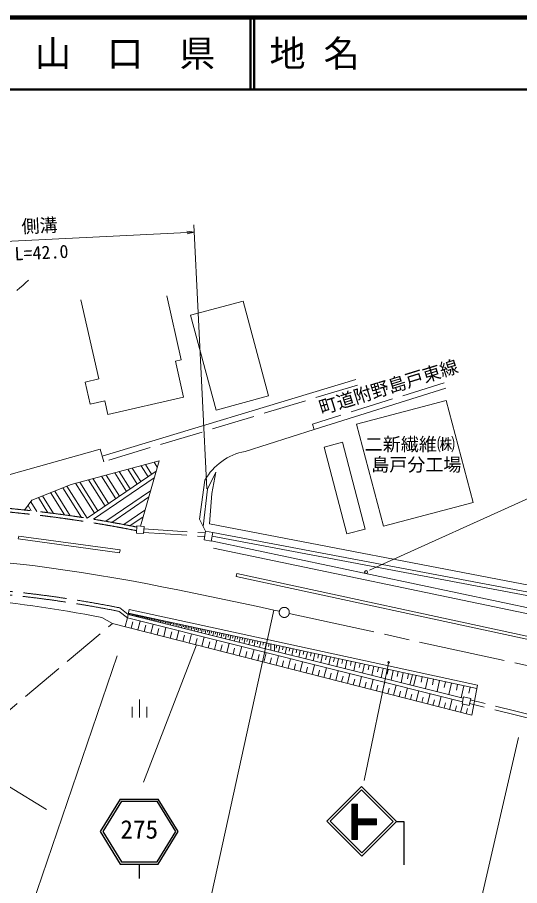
# Model space of a CAD drawing. Units: millimetres, scale not verified. Extents: x 40000 to 680000, y 20000 to 380000.
# Drawn here: x 335439 to 405040, y 259703 to 380000 of the extents above; entities that cross this region are included whole.
import ezdxf
from ezdxf.enums import TextEntityAlignment as Align

# ---------------------------------------------------------------- set-up
doc = ezdxf.new("R2010")
doc.units = ezdxf.units.MM
doc.header["$LTSCALE"] = 1000
doc.linetypes.add('CHAIN', pattern=[18.5, 12, -1.5, 3.5, -1.5])
doc.linetypes.add('DASHED', pattern=[7.5, 6, -1.5])
for name, color, linetype, lineweight in [('M-BGD', 7, 'Continuous', 13), ('M-BMK', 2, 'CHAIN', 13), ('M-STR-HTXT', 7, 'Continuous', 13), ('M-STR-STRC', 7, 'Continuous', 13), ('M-TTL', 2, 'Continuous', 140), ('M-TTL-LINE', 7, 'Continuous', 50)]:
    doc.layers.add(name, color=color, linetype=linetype, lineweight=lineweight)
doc.layers.add('M-BMK-HTXT', color=7, linetype='Continuous')
doc.layers.add('M-TTL-TXT', color=7, linetype='Continuous')
doc.styles.add('ＭＳ ゴシック', font='')
doc.styles.get('ＭＳ ゴシック').set_extended_font_data('MS Gothic')

# ---------------------------------------------------------------- blocks, each defined once
blk = doc.blocks.new('荒地')
at = {"color": 7, "linetype": 'Continuous', "lineweight": 13}
for p, q in [((0, 0), (0, 2.5)), ((-1, 1.5), (-1, 0)), ((1, 1.5), (1, 0))]:
    blk.add_line(p, q, dxfattribs=at)
blk = doc.blocks.new('open_arrow')
at = {"color": 0, "linetype": 'Continuous', "lineweight": -2}
blk.add_lwpolyline([(7.5, 1.25), (0, 0), (7.5, -1.25)], dxfattribs=at)

msp = doc.modelspace()

# ---------------------------------------------------------------- hatches: boundary and pattern name
at = {"layer": 'M-STR-STRC'}
h = msp.add_hatch(dxfattribs=at)
h.set_pattern_fill('USER', color=256, style=0, pattern_type=2)
h.set_pattern_definition([(45, (382585, 270985), (-28.28427, 28.28427), [])])
h.paths.add_polyline_path([(382585, 270985), (381785, 270985), (381785, 266099), (382585, 266099), (382585, 268142), (385196, 268142), (385196, 268942), (382585, 268942)])

# ---------------------------------------------------------------- linework, layer by layer
at = {"layer": 'M-BGD'}
for p, q in [((382334, 329822), (347190, 319210)), ((394825, 328609), (376580, 322878)), ((376580, 322878), (376341, 323642)), ((376580, 322878), (366995, 319867)), ((320274, 312719), (346925, 320158)), ((347405, 318439), (346925, 320158)), ((362366, 314018), (362928, 316985)), ((361421, 315857), (360680, 310484)), ((362046, 309807), (362366, 314018)), ((360680, 310484), (361522, 308800)), ((351995, 309550), (351927, 308553)), ((352992, 309483), (351995, 309550)), ((352925, 308485), (352992, 309483)), ((410166, 300584), (362046, 309807)), ((335621, 308133), (335567, 307737)), ((335621, 308133), (349662, 306219)), ((351927, 308553), (352925, 308485)), ((361522, 308800), (361303, 307620)), ((362505, 308618), (361522, 308800)), ((362286, 307438), (362505, 308618)), ((362414, 308126), (414938, 298238)), ((362505, 308618), (415314, 298677)), ((335567, 307737), (349608, 305822)), ((361303, 307620), (362286, 307438)), ((416825, 295954), (362295, 307482)), ((349662, 306219), (349608, 305822)), ((416662, 295171), (362607, 306439)), ((365841, 302943), (365756, 302552)), ((365756, 302552), (415064, 291918)), ((365841, 302943), (415148, 292309)), ((350930, 297940), (350681, 296789)), ((397235, 285670), (350787, 297278)), ((350824, 297451), (399087, 287002)), ((350926, 297429), (350907, 297341)), ((350930, 297940), (399179, 287494)), ((351021, 297409), (350982, 297229)), ((351118, 297388), (351099, 297296)), ((351216, 297367), (351176, 297180)), ((351317, 297345), (351296, 297250)), ((351417, 297323), (351376, 297130)), ((351521, 297301), (351500, 297203)), ((351625, 297278), (351582, 297079)), ((351732, 297255), (351710, 297154)), ((351839, 297232), (351795, 297026)), ((351949, 297208), (351927, 297103)), ((352060, 297184), (352014, 296971)), ((352174, 297159), (352150, 297051)), ((352288, 297135), (352240, 296914)), ((347146, 296857), (348629, 296035)), ((348629, 296035), (398394, 283304)), ((350374, 295589), (350681, 296789)), ((397125, 285181), (350681, 296789)), ((351229, 295370), (351455, 296254)), ((352133, 295139), (352442, 296349)), ((352406, 297109), (352381, 296997)), ((352523, 297084), (352474, 296856)), ((352644, 297057), (352619, 296942)), ((352766, 297031), (352715, 296796)), ((352891, 297004), (352865, 296884)), ((353016, 296977), (352964, 296734)), ((353145, 296949), (353118, 296825)), ((353275, 296921), (353220, 296669)), ((353408, 296892), (353380, 296764)), ((353541, 296863), (353485, 296603)), ((353678, 296834), (353650, 296701)), ((353816, 296804), (353758, 296535)), ((353958, 296773), (353928, 296637)), ((354100, 296742), (354040, 296465)), ((354246, 296711), (354215, 296570)), ((354392, 296679), (354330, 296392)), ((354543, 296646), (354511, 296501)), ((354694, 296614), (354630, 296317)), ((354850, 296580), (354817, 296429)), ((355006, 296546), (354939, 296240)), ((355166, 296511), (355132, 296356)), ((355327, 296477), (355258, 296160)), ((355492, 296441), (355458, 296280)), ((355658, 296405), (355588, 296078)), ((355829, 296368), (355793, 296202)), ((356000, 296331), (355927, 295993)), ((356177, 296293), (356139, 296121)), ((356353, 296254), (356278, 295905)), ((356535, 296215), (356497, 296038)), ((356717, 296176), (356639, 295815)), ((356905, 296135), (356865, 295952)), ((357093, 296094), (357012, 295722)), ((357286, 296052), (357245, 295863)), ((357480, 296010), (357397, 295626)), ((357680, 295967), (357638, 295772)), ((353031, 294909), (353256, 295787)), ((353929, 294679), (354241, 295899)), ((354822, 294451), (355045, 295323)), ((355715, 294223), (356029, 295452)), ((356602, 293996), (356823, 294862)), ((357488, 293769), (357806, 295008)), ((357880, 295924), (357794, 295526)), ((358086, 295879), (358042, 295677)), ((358292, 295835), (358204, 295424)), ((358505, 295789), (358460, 295580)), ((358718, 295742), (358626, 295318)), ((358937, 295695), (358890, 295480)), ((359157, 295647), (359062, 295209)), ((359383, 295598), (359335, 295376)), ((359610, 295549), (359512, 295097)), ((359843, 295499), (359793, 295269)), ((360077, 295448), (359976, 294981)), ((360318, 295396), (360266, 295159)), ((360559, 295344), (360455, 294861)), ((360807, 295290), (360754, 295045)), ((361056, 295236), (360948, 294738)), ((361312, 295181), (361258, 294928)), ((361569, 295125), (361458, 294611)), ((361834, 295068), (361777, 294807)), ((362099, 295011), (361984, 294479)), ((362371, 294952), (362313, 294682)), ((362645, 294892), (362526, 294344)), ((362926, 294831), (362866, 294553)), ((363208, 294770), (363086, 294204)), ((358370, 293543), (358590, 294404)), ((359251, 293318), (359571, 294567)), ((360127, 293094), (360346, 293949)), ((361003, 292870), (361325, 294129)), ((362743, 292424), (363068, 293693)), ((363498, 294707), (363436, 294420)), ((363789, 294644), (363663, 294060)), ((364089, 294580), (364024, 294283)), ((364389, 294515), (364258, 293911)), ((364698, 294448), (364632, 294141)), ((365008, 294381), (364873, 293757)), ((365326, 294312), (365258, 293995)), ((365646, 294243), (365507, 293599)), ((365975, 294171), (365904, 293844)), ((366305, 294100), (366161, 293435)), ((366644, 294027), (366571, 293689)), ((366984, 293953), (366835, 293267)), ((367334, 293877), (367258, 293529)), ((367685, 293801), (367531, 293093)), ((368046, 293723), (367968, 293363)), ((368408, 293645), (368250, 292913)), ((368780, 293564), (368700, 293193)), ((361873, 292647), (362091, 293497)), ((363608, 292203), (363824, 293047)), ((364473, 291982), (364800, 293260)), ((365332, 291762), (365547, 292601)), ((366191, 291542), (366521, 292830)), ((367899, 291105), (368231, 292403)), ((369154, 293483), (368990, 292728)), ((369538, 293400), (369455, 293016)), ((369924, 293316), (369755, 292537)), ((370320, 293231), (370234, 292835)), ((370584, 293173), (370576, 292332)), ((371083, 293065), (371075, 292207)), ((371388, 292999), (371298, 292586)), ((371828, 292904), (371646, 292063)), ((372280, 292806), (372187, 292379)), ((372734, 292708), (372546, 291838)), ((373201, 292607), (373105, 292165)), ((373669, 292506), (373474, 291606)), ((374151, 292401), (374052, 291944)), ((367046, 291324), (367259, 292157)), ((368748, 290888), (368960, 291716)), ((369596, 290671), (369930, 291978)), ((370439, 290455), (370650, 291278)), ((371282, 290240), (371619, 291556)), ((372958, 289811), (373297, 291136)), ((374634, 292297), (374433, 291366)), ((375131, 292189), (375029, 291716)), ((375630, 292081), (375421, 291119)), ((376143, 291970), (376037, 291481)), ((376657, 291859), (376442, 290864)), ((377187, 291744), (377077, 291238)), ((377718, 291629), (377495, 290600)), ((378264, 291511), (378151, 290988)), ((378812, 291392), (378582, 290328)), ((379376, 291270), (379258, 290729)), ((379941, 291148), (379703, 290048)), ((372120, 290025), (372329, 290842)), ((373791, 289598), (373998, 290410)), ((374623, 289385), (374964, 290720)), ((375450, 289174), (375656, 289980)), ((376277, 288962), (376621, 290306)), ((380523, 291022), (380402, 290463)), ((381106, 290895), (380860, 289758)), ((381706, 290765), (381581, 290187)), ((382308, 290635), (382054, 289460)), ((382928, 290501), (382799, 289904)), ((383549, 290366), (383286, 289151)), ((384188, 290228), (384055, 289610)), ((384830, 290089), (384558, 288833)), ((385489, 289946), (385351, 289308)), ((377099, 288752), (377304, 289553)), ((377921, 288541), (378267, 289894)), ((378738, 288332), (378942, 289128)), ((379555, 288123), (379903, 289485)), ((381178, 287708), (381529, 289079)), ((386151, 289803), (385870, 288505)), ((386831, 289656), (386688, 288996)), ((387514, 289508), (387224, 288166)), ((388216, 289356), (388069, 288674)), ((388921, 289203), (388621, 287817)), ((389646, 289046), (389493, 288342)), ((390194, 288928), (389832, 287520)), ((390683, 288822), (390317, 287399)), ((380367, 287916), (380569, 288706)), ((381985, 287502), (382186, 288287)), ((382791, 287295), (383144, 288675)), ((383592, 287090), (383792, 287871)), ((384394, 286885), (384749, 288274)), ((385986, 286478), (386344, 287876)), ((391531, 288638), (391374, 287914)), ((392312, 288469), (391992, 286994)), ((393117, 288295), (392954, 287544)), ((393924, 288120), (393593, 286590)), ((394756, 287940), (394587, 287162)), ((395590, 287759), (395247, 286174)), ((396450, 287573), (396275, 286766)), ((385190, 286682), (385389, 287457)), ((386778, 286275), (386975, 287046)), ((387569, 286073), (387929, 287480)), ((388355, 285872), (388551, 286637)), ((389141, 285671), (389503, 287086)), ((390704, 285271), (391068, 286695)), ((397312, 287387), (396956, 285744)), ((398201, 287194), (398019, 286358)), ((398394, 283304), (399179, 287494)), ((389923, 285471), (390117, 286231)), ((391481, 285072), (391674, 285828)), ((392257, 284874), (392623, 286306)), ((393028, 284676), (393220, 285427)), ((393800, 284479), (394168, 285920)), ((395333, 284087), (395704, 285536)), ((397279, 285863), (397059, 284888)), ((398254, 285643), (397279, 285863)), ((398034, 284668), (398254, 285643)), ((394567, 284283), (394757, 285028)), ((396095, 283892), (396284, 284632)), ((396856, 283697), (397155, 284866)), ((397059, 284888), (398034, 284668)), ((397614, 283503), (397802, 284239))]:
    msp.add_line(p, q, dxfattribs=at)
at = {"layer": 'M-BGD', "linetype": 'DASHED'}
for p, q in [((382565, 329056), (347405, 318439)), ((394585, 329373), (376341, 323642)), ((362928, 316985), (361785, 314639)), ((361785, 314639), (361188, 309467)), ((352936, 308647), (361388, 308076)), ((352970, 309146), (361479, 308570)), ((349525, 297703), (350681, 296789)), ((349622, 298194), (350787, 297278)), ((325101, 276256), (348629, 296035)), ((407531, 283125), (398205, 285427)), ((407421, 282635), (398095, 284938)), ((339457, 270241), (327048, 277877))]:
    msp.add_line(p, q, dxfattribs=at)
at = {"layer": 'M-BGD'}
for points in [[(335372, 342140), (335775, 342505), (336177, 342872), (336582, 343235), (336993, 343589)], [(344254, 340855), (346744, 329915), (344824, 329477), (345528, 326387), (347563, 326850), (347989, 324978), (358481, 327366), (357342, 332368), (358160, 332555), (356141, 341428)]]:
    msp.add_lwpolyline(points, dxfattribs=at)
for points in [[(359450, 338733), (366715, 340689), (370255, 327541), (362989, 325585)], [(386174, 309499), (398585, 312769), (394858, 326914), (382447, 323643)], [(381109, 308438), (383649, 309107), (380482, 321125), (377942, 320456)]]:
    msp.add_lwpolyline(points, close=True, dxfattribs=at)
for centre, radius in [((383757, 303147), 200), ((386888, 290638), 100)]:
    msp.add_circle(centre, radius, dxfattribs=at)
for centre, radius, start, end in [((368531, 311854), 8159, 100.84808, 150.61625), ((308492, 94454), 206061, 79.18829, 89.94496)]:
    msp.add_arc(centre, radius, start, end, dxfattribs=at)
at = {"layer": 'M-BGD', "linetype": 'DASHED'}
for centre, radius, start, end in [((317767, 136321), 176416, 78.81621, 89.43983), ((317767, 136321), 175916, 78.79531, 89.43824), ((318130, 139690), 161602, 78.76271, 99.05443), ((318130, 139690), 161102, 78.76271, 99.08277)]:
    msp.add_arc(centre, radius, start, end, dxfattribs=at)
at = {"layer": 'M-BMK'}
for p, q in [((370958, 297879), (371741, 297708)), ((373109, 297409), (469606, 276297))]:
    msp.add_line(p, q, dxfattribs=at)
msp.add_lwpolyline([(370958, 297879), (368747, 298356), (366535, 298831), (364323, 299302), (362109, 299768), (359894, 300227), (357677, 300678), (355458, 301117), (353236, 301544), (351012, 301957), (348785, 302354), (346554, 302733), (344321, 303092), (342084, 303430), (339844, 303744), (337600, 304034), (335353, 304296), (333103, 304530), (331585, 304670)], dxfattribs=at)
msp.add_circle((372425, 297559), 700, dxfattribs=at)
at = {"layer": 'M-STR-HTXT'}
for p, q in [((317265, 348114), (359947, 350238)), ((361715, 314701), (359897, 351237)), ((384219, 303406), (411426, 315726)), ((361341, 253919), (370958, 297879)), ((360255, 293061), (352916, 274027)), ((349285, 291552), (328914, 231882)), ((386868, 290540), (383497, 274255)), ((404865, 280225), (395957, 241629))]:
    msp.add_line(p, q, dxfattribs=at)
at = {"layer": 'M-STR-STRC'}
for p, q in [((355068, 318549), (342878, 315301)), ((352502, 309527), (355068, 318549)), ((353551, 316352), (352584, 317887)), ((354048, 316690), (353191, 318049)), ((354827, 317703), (354405, 318373)), ((345103, 310606), (354657, 317104)), ((349083, 313313), (347118, 316431)), ((349580, 313651), (347725, 316593)), ((350573, 314326), (348940, 316916)), ((351069, 314664), (349547, 317078)), ((352062, 315339), (350762, 317402)), ((352558, 315677), (351369, 317564)), ((342878, 315301), (337464, 313096)), ((346105, 311288), (343474, 315460)), ((346601, 311625), (344082, 315622)), ((347594, 312300), (345296, 315945)), ((348091, 312638), (345904, 316107)), ((345968, 310469), (354401, 316204)), ((341989, 311066), (340046, 314148)), ((342767, 310957), (340611, 314377)), ((344331, 310726), (341739, 314837)), ((345112, 310612), (342304, 315067)), ((347681, 310182), (353889, 314405)), ((337464, 313096), (336451, 311745)), ((338133, 311558), (337300, 312877)), ((339668, 311372), (338353, 313458)), ((340439, 311274), (338918, 313688)), ((348530, 310034), (353633, 313505)), ((337368, 311645), (336915, 312364)), ((350213, 309728), (353122, 311706)), ((351047, 309570), (352866, 310806)), ((381785, 270985), (381785, 266099)), ((381785, 270985), (382585, 270985)), ((382585, 270985), (382585, 268942)), ((382585, 268942), (385196, 268942)), ((385196, 268142), (385196, 268942)), ((382585, 268142), (385196, 268142)), ((382585, 268142), (382585, 266099)), ((381785, 266099), (382585, 266099))]:
    msp.add_line(p, q, dxfattribs=at)
at = {"layer": 'M-STR-STRC', "lineweight": 25}
for p, q in [((349693, 271690), (346929, 267190)), ((349860, 271390), (347281, 267190)), ((349693, 271690), (354965, 271690)), ((349860, 271390), (354797, 271390)), ((357377, 267190), (354797, 271390)), ((357729, 267190), (354965, 271690)), ((387971, 268591), (388971, 268591)), ((388971, 268591), (388971, 262591)), ((346929, 267190), (349693, 262690)), ((347281, 267190), (349860, 262990)), ((354797, 262990), (357377, 267190)), ((354965, 262690), (357729, 267190)), ((349693, 262690), (354965, 262690)), ((349860, 262990), (354797, 262990)), ((352329, 262690), (352329, 260690))]:
    msp.add_line(p, q, dxfattribs=at)
at = {"layer": 'M-STR-STRC'}
for points in [[(383173, 263793), (387971, 268591), (383134, 273428), (378336, 268630)], [(383173, 264245), (387519, 268591), (383134, 272975), (378789, 268630)]]:
    msp.add_lwpolyline(points, close=True, dxfattribs=at)
at = {"layer": 'M-TTL'}
msp.add_line((680000, 380000), (40000, 380000), dxfattribs=at)
at = {"layer": 'M-TTL-LINE'}
for p, q in [((367750, 380000), (367750, 370000)), ((368250, 380000), (368250, 370000)), ((40000, 370000), (680000, 370000))]:
    msp.add_line(p, q, dxfattribs=at)

# ---------------------------------------------------------------- block references
at = {"layer": 'M-BGD', "xscale": 1000, "yscale": 1000}
msp.add_blockref('荒地', (352366, 282992), dxfattribs=at)
at = {"layer": 'M-STR-HTXT', "xscale": 133, "yscale": 133, "rotation": 182.8}
msp.add_blockref('open_arrow', (359947, 350238), dxfattribs=at)
at = {"layer": 'M-STR-HTXT', "rotation": 258.3}
msp.add_blockref('open_arrow', (386868, 290540), dxfattribs=at)

# ---------------------------------------------------------------- texts
at = {"layer": 'M-BGD', "style": 'ＭＳ ゴシック'}
for s, p in [('二新繊維㈱', (389831, 319384)), ('島戸分工場', (390727, 316567))]:
    msp.add_text(s, height=1833, dxfattribs=at).set_placement(p, align=Align.BOTTOM_CENTER)
at = {"layer": 'M-BMK-HTXT', "style": 'ＭＳ ゴシック'}
msp.add_text('町道附野島戸東線', height=1833, rotation=17.18, dxfattribs=at).set_placement((387295, 327400), align=Align.BOTTOM_CENTER)
at = {"layer": 'M-STR-HTXT', "style": 'ＭＳ ゴシック'}
for s, p in [('側溝', (338581, 349675)), ('L=42.0', (338853, 345953))]:
    msp.add_text(s, height=1833, rotation=2.849, dxfattribs=at).set_placement(p, align=Align.BOTTOM_CENTER)
at = {"layer": 'M-STR-STRC', "style": 'ＭＳ ゴシック'}
msp.add_text('275', height=2566, dxfattribs=at).set_placement((352329, 265440), align=Align.BOTTOM_CENTER)
at = {"layer": 'M-TTL-TXT', "style": 'ＭＳ ゴシック'}
msp.add_text('山\u3000口\u3000県', height=3666, dxfattribs=at).set_placement((350375, 375000), align=Align.MIDDLE_CENTER)
msp.add_text('地 名', height=3666, dxfattribs=at).set_placement((370380, 375000), align=Align.MIDDLE_LEFT)

doc.saveas('drawing.dxf')
